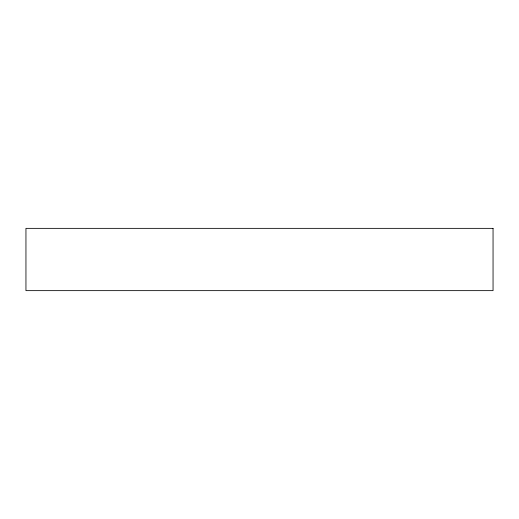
<?xml version="1.0" encoding="UTF-8"?>
<svg xmlns="http://www.w3.org/2000/svg" width="519" height="519" viewBox="0 0 519 519"><rect width="100%" height="100%" fill="white"/><g stroke="black" fill="none" stroke-linecap="round" stroke-linejoin="round"><path stroke-width="0.78" d="M493.05 228.36L25.95 228.36L25.95 290.64L493.05 290.64L493.05 228.36"/></g></svg>
